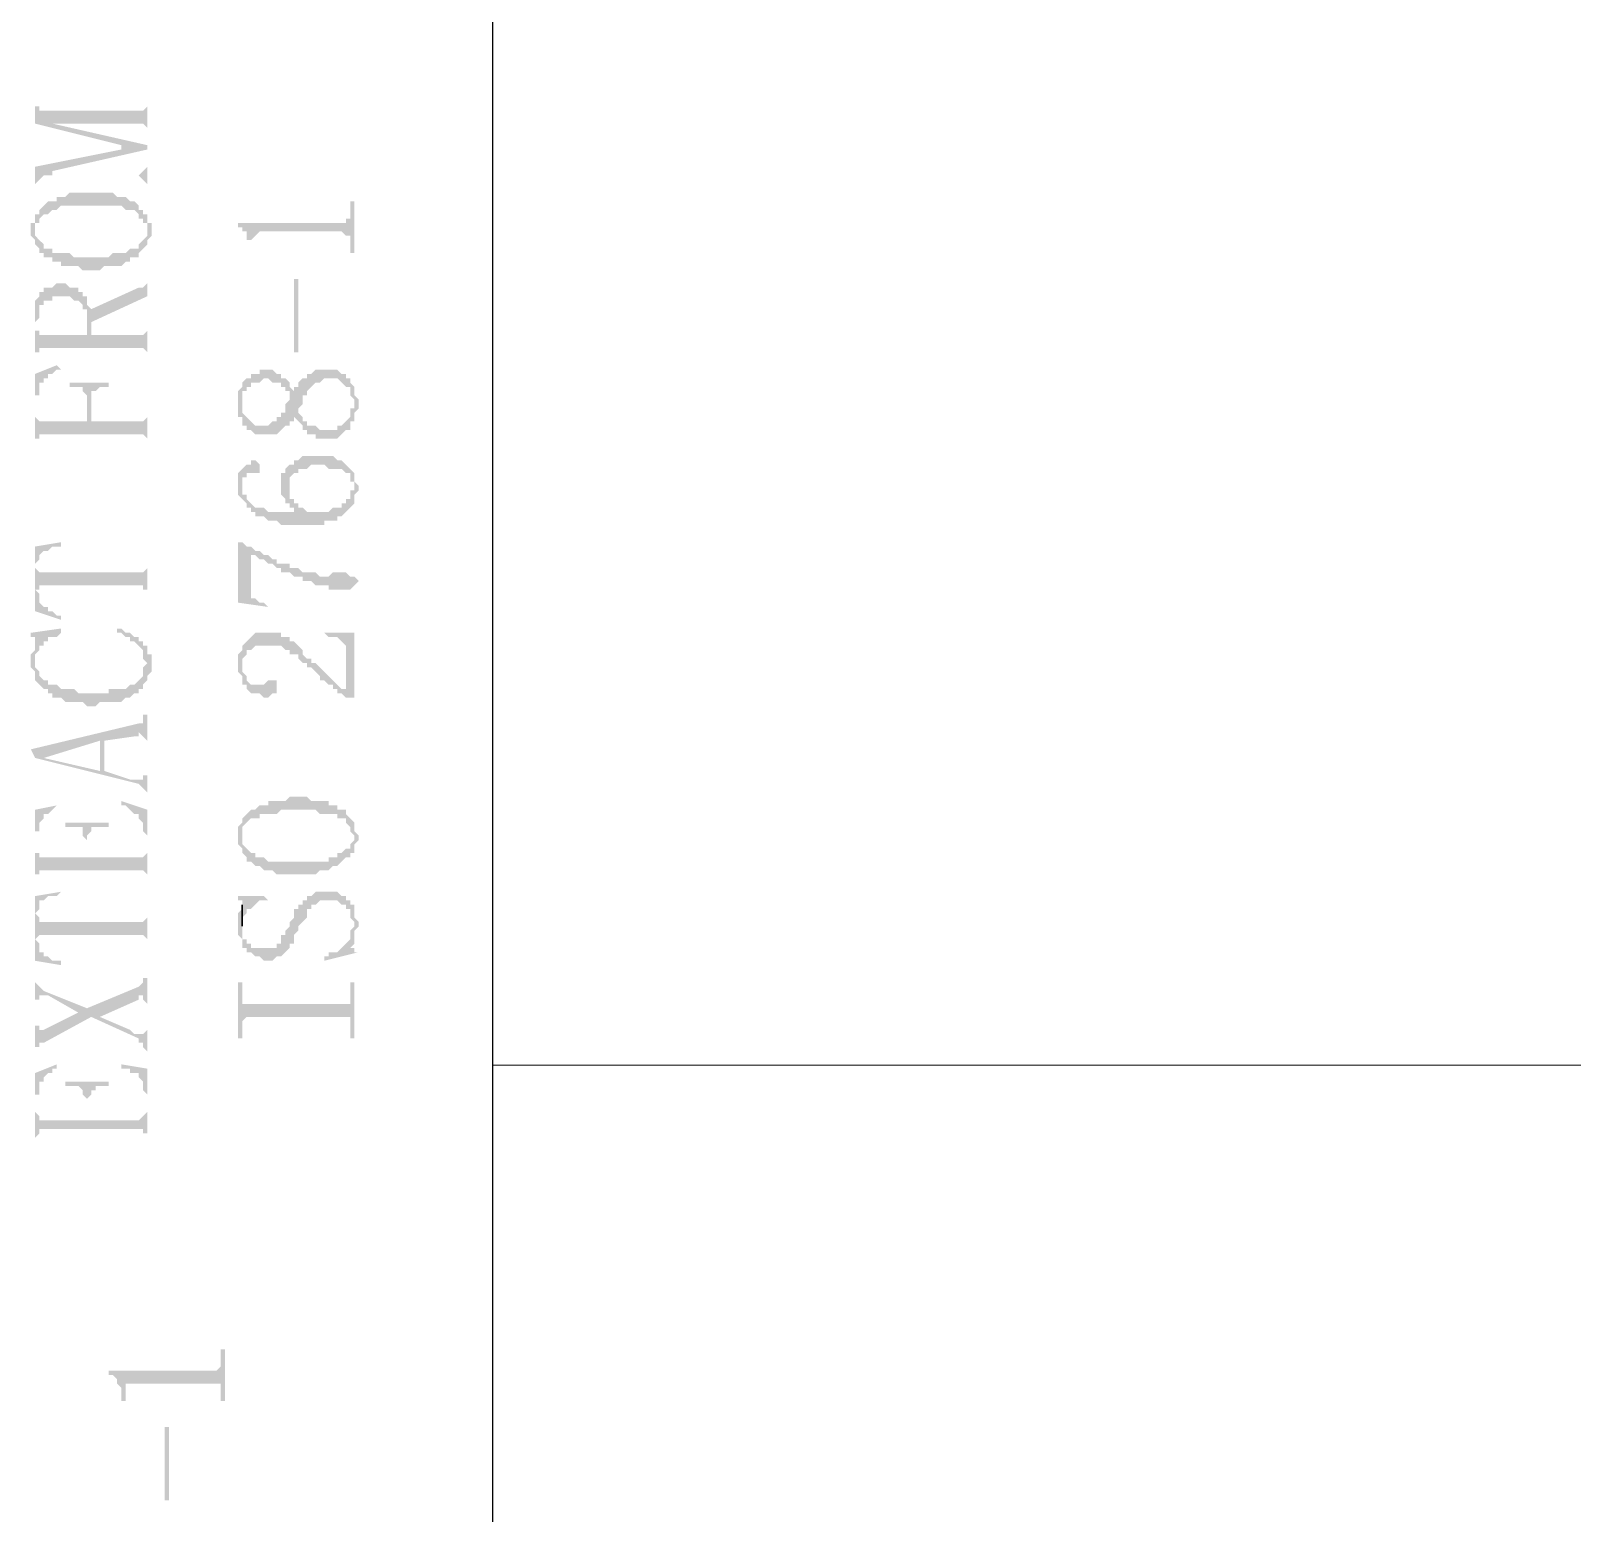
# Model space of a CAD drawing. Header units: millimetres. Extents: x 1448 to 2566, y 1057 to 1416.
# Drawn here: x 2160.82 to 2176.94, y 1319.4 to 1334.9 of the extents above; entities that cross this region are included whole.
import ezdxf

# ---------------------------------------------------------------- set-up
doc = ezdxf.new("R2010")
doc.units = ezdxf.units.MM
doc.linetypes.add('HIDDEN', pattern=[9.525, 6.35, -3.175])

msp = doc.modelspace()

# ---------------------------------------------------------------- hatches: boundary and pattern name
at = {"transparency": 33554559}
for points in [[(2160.86799, 1334.15771), (2160.86799, 1333.93205), (2161.77064, 1333.70639), (2161.77064, 1333.66126), (2162.04143, 1333.66126), (2162.04143, 1333.70639), (2161.04852, 1333.93205), (2161.04852, 1333.93205), (2160.95826, 1334.06745), (2160.91312, 1334.06745), (2160.91312, 1334.11258), (2160.86799, 1334.11258)], [(2160.95826, 1334.06745), (2161.04852, 1333.93205), (2161.9963, 1333.93205), (2162.04143, 1333.88692), (2162.04143, 1333.84179), (2162.04143, 1334.15771), (2162.04143, 1334.11258), (2162.04143, 1334.11258), (2161.9963, 1334.06745), (2161.95116, 1334.06745)], [(2160.86799, 1333.48073), (2160.86799, 1333.3002), (2160.86799, 1333.3002), (2160.91312, 1333.34533), (2160.91312, 1333.34533), (2160.95826, 1333.39047), (2161.04852, 1333.4356), (2162.04143, 1333.66126), (2161.77064, 1333.66126)], [(2160.95826, 1333.39047), (2161.95116, 1333.39047), (2161.9963, 1333.34533), (2161.9963, 1333.34533), (2162.04143, 1333.3002), (2162.04143, 1333.48073), (2162.04143, 1333.48073), (2161.9963, 1333.4356), (2161.9963, 1333.4356), (2161.95116, 1333.39047), (2161.04852, 1333.39047), (2161.04852, 1333.4356)], [(2160.86799, 1332.98428), (2160.86799, 1332.80375), (2160.86799, 1332.89401), (2160.91312, 1332.89401), (2160.91312, 1332.93914), (2160.95826, 1332.98428), (2161.00339, 1332.98428), (2161.04852, 1333.02941), (2161.09365, 1333.02941), (2161.13878, 1333.07454), (2161.77064, 1333.07454), (2161.81577, 1333.02941), (2161.90603, 1333.02941), (2161.95116, 1332.98428), (2161.95116, 1332.93914), (2161.9963, 1332.93914), (2161.9963, 1332.89401), (2162.04143, 1332.89401), (2162.04143, 1332.80375), (2162.04143, 1332.98428), (2161.9963, 1332.98428), (2161.9963, 1333.02941), (2161.95116, 1333.02941), (2161.95116, 1333.07454), (2161.90603, 1333.11967), (2161.8609, 1333.11967), (2161.81577, 1333.1648), (2161.7255, 1333.1648), (2161.68037, 1333.20994), (2161.22905, 1333.20994), (2161.18392, 1333.1648), (2161.09365, 1333.1648), (2161.09365, 1333.11967), (2161.00339, 1333.11967), (2160.95826, 1333.07454), (2160.95826, 1333.07454), (2160.91312, 1333.02941), (2160.91312, 1332.98428)], [(2162.9892, 1332.89401), (2162.9892, 1332.84888), (2163.03434, 1332.84888), (2163.03434, 1332.80375), (2163.07947, 1332.80375), (2163.07947, 1332.71348), (2163.1246, 1332.71348), (2163.1246, 1332.57809), (2163.1246, 1332.71348), (2163.16973, 1332.75862), (2163.16973, 1332.75862), (2163.21486, 1332.80375), (2164.07238, 1332.80375), (2164.11751, 1332.75862), (2164.16264, 1332.75862), (2164.16264, 1332.71348), (2164.16264, 1332.57809), (2164.20777, 1332.57809), (2164.20777, 1333.11967), (2164.16264, 1333.11967), (2164.16264, 1332.98428), (2164.16264, 1332.93914), (2164.11751, 1332.93914), (2164.11751, 1332.89401), (2164.07238, 1332.89401)], [(2160.82286, 1332.80375), (2160.82286, 1332.75862), (2160.82286, 1332.75862), (2160.86799, 1332.71348), (2160.86799, 1332.66835), (2160.86799, 1332.66835), (2160.91312, 1332.62322), (2160.91312, 1332.57809), (2160.95826, 1332.57809), (2160.95826, 1332.53295), (2161.04852, 1332.53295), (2161.04852, 1332.48782), (2161.13878, 1332.48782), (2161.13878, 1332.44269), (2161.31931, 1332.44269), (2161.36445, 1332.39756), (2161.54497, 1332.39756), (2161.59011, 1332.44269), (2161.77064, 1332.44269), (2161.81577, 1332.48782), (2161.8609, 1332.48782), (2161.8609, 1332.53295), (2161.95116, 1332.53295), (2161.95116, 1332.57809), (2161.9963, 1332.62322), (2161.9963, 1332.62322), (2162.04143, 1332.66835), (2162.04143, 1332.71348), (2162.08656, 1332.75862), (2162.08656, 1332.89401), (2162.04143, 1332.89401), (2162.04143, 1332.98428), (2162.04143, 1332.80375), (2162.04143, 1332.75862), (2162.04143, 1332.75862), (2161.9963, 1332.71348), (2161.9963, 1332.71348), (2161.95116, 1332.66835), (2161.95116, 1332.62322), (2161.8609, 1332.62322), (2161.81577, 1332.57809), (2161.68037, 1332.57809), (2161.63524, 1332.53295), (2161.27418, 1332.53295), (2161.22905, 1332.57809), (2161.04852, 1332.57809), (2161.04852, 1332.62322), (2160.95826, 1332.62322), (2160.95826, 1332.66835), (2160.91312, 1332.71348), (2160.91312, 1332.71348), (2160.86799, 1332.75862), (2160.86799, 1332.80375), (2160.86799, 1332.98428), (2160.86799, 1332.89401), (2160.82286, 1332.89401), (2160.82286, 1332.84888)], [(2161.45471, 1331.99137), (2161.45471, 1331.85597), (2162.04143, 1332.12676), (2162.04143, 1332.30729), (2162.04143, 1332.26216), (2162.04143, 1332.26216), (2161.9963, 1332.21703), (2161.95116, 1332.21703)], [(2163.62105, 1331.54005), (2163.62105, 1332.30729), (2163.57592, 1332.30729), (2163.57592, 1331.54005)], [(2160.86799, 1331.9011), (2160.86799, 1331.49491), (2160.86799, 1331.85597), (2160.91312, 1331.9011), (2160.91312, 1331.99137), (2160.91312, 1332.0365), (2160.95826, 1332.0365), (2160.95826, 1332.08163), (2161.04852, 1332.08163), (2161.04852, 1332.12676), (2161.22905, 1332.12676), (2161.27418, 1332.08163), (2161.31931, 1332.08163), (2161.36445, 1332.0365), (2161.36445, 1331.99137), (2161.40958, 1331.99137), (2161.40958, 1331.72058), (2161.40958, 1332.12676), (2161.36445, 1332.12676), (2161.36445, 1332.1719), (2161.31931, 1332.1719), (2161.31931, 1332.21703), (2161.22905, 1332.21703), (2161.18392, 1332.26216), (2161.09365, 1332.26216), (2161.04852, 1332.21703), (2160.95826, 1332.21703), (2160.95826, 1332.1719), (2160.91312, 1332.1719), (2160.91312, 1332.12676), (2160.91312, 1332.12676), (2160.86799, 1332.08163), (2160.86799, 1332.0365), (2160.86799, 1331.94624)], [(2160.86799, 1331.54005), (2160.91312, 1331.54005), (2160.91312, 1331.58518), (2161.9963, 1331.58518), (2162.04143, 1331.54005), (2162.04143, 1331.49491), (2162.04143, 1331.81084), (2162.04143, 1331.76571), (2162.04143, 1331.76571), (2161.9963, 1331.72058), (2161.45471, 1331.72058), (2161.45471, 1331.99137), (2161.45471, 1331.99137), (2161.40958, 1332.0365), (2161.40958, 1332.08163), (2161.40958, 1331.72058), (2160.91312, 1331.72058), (2160.91312, 1331.76571), (2160.86799, 1331.76571), (2160.86799, 1331.85597)], [(2160.86799, 1331.31439), (2160.86799, 1330.59227), (2160.86799, 1331.08873), (2160.91312, 1331.08873), (2160.91312, 1331.22412), (2160.95826, 1331.22412), (2160.95826, 1331.26925), (2161.00339, 1331.26925), (2161.00339, 1331.31439), (2161.04852, 1331.31439), (2161.09365, 1331.35952), (2161.13878, 1331.35952), (2161.09365, 1331.40465)], [(2162.9892, 1330.99846), (2162.9892, 1330.86306), (2163.03434, 1330.86306), (2163.03434, 1330.7728), (2163.07947, 1330.7728), (2163.07947, 1330.72767), (2163.1246, 1330.72767), (2163.16973, 1330.68254), (2163.39539, 1330.68254), (2163.44053, 1330.72767), (2163.44053, 1330.72767), (2163.48566, 1330.7728), (2163.53079, 1330.7728), (2163.53079, 1330.81793), (2163.57592, 1330.81793), (2163.57592, 1330.86306), (2163.57592, 1330.86306), (2163.62105, 1330.81793), (2163.62105, 1330.95333), (2163.62105, 1330.95333), (2163.66619, 1330.99846), (2163.66619, 1331.08873), (2163.71132, 1331.08873), (2163.71132, 1331.13386), (2163.75645, 1331.17899), (2163.75645, 1331.17899), (2163.80158, 1331.22412), (2163.84672, 1331.22412), (2163.89185, 1331.26925), (2164.02724, 1331.26925), (2164.07238, 1331.22412), (2164.07238, 1331.22412), (2164.11751, 1331.17899), (2164.16264, 1331.17899), (2164.16264, 1331.13386), (2164.16264, 1331.08873), (2164.20777, 1331.04359), (2164.20777, 1330.81793), (2164.20777, 1330.9082), (2164.20777, 1330.9082), (2164.2529, 1330.95333), (2164.2529, 1331.04359), (2164.20777, 1331.08873), (2164.20777, 1331.13386), (2164.20777, 1331.17899), (2164.16264, 1331.22412), (2164.16264, 1331.26925), (2164.11751, 1331.26925), (2164.11751, 1331.31439), (2164.07238, 1331.31439), (2164.02724, 1331.35952), (2163.80158, 1331.35952), (2163.75645, 1331.31439), (2163.71132, 1331.31439), (2163.71132, 1331.26925), (2163.66619, 1331.26925), (2163.62105, 1331.22412), (2163.62105, 1331.17899), (2163.57592, 1331.17899), (2163.57592, 1331.13386), (2163.57592, 1331.13386), (2163.53079, 1331.17899), (2163.53079, 1331.08873), (2163.53079, 1331.04359), (2163.48566, 1330.99846), (2163.48566, 1330.9082), (2163.44053, 1330.9082), (2163.44053, 1330.86306), (2163.39539, 1330.86306), (2163.39539, 1330.81793), (2163.35026, 1330.81793), (2163.30513, 1330.7728), (2163.16973, 1330.7728), (2163.1246, 1330.81793), (2163.1246, 1330.81793), (2163.07947, 1330.86306), (2163.07947, 1330.86306), (2163.03434, 1330.9082), (2163.03434, 1330.95333), (2163.03434, 1331.17899), (2163.03434, 1331.17899), (2162.9892, 1331.13386), (2162.9892, 1331.04359)], [(2163.03434, 1331.17899), (2163.03434, 1330.99846), (2163.03434, 1331.13386), (2163.07947, 1331.13386), (2163.07947, 1331.17899), (2163.1246, 1331.17899), (2163.1246, 1331.22412), (2163.21486, 1331.22412), (2163.26, 1331.26925), (2163.30513, 1331.26925), (2163.35026, 1331.22412), (2163.44053, 1331.22412), (2163.44053, 1331.17899), (2163.48566, 1331.17899), (2163.48566, 1331.13386), (2163.53079, 1331.13386), (2163.53079, 1331.08873), (2163.53079, 1331.17899), (2163.53079, 1331.22412), (2163.48566, 1331.26925), (2163.44053, 1331.26925), (2163.44053, 1331.31439), (2163.39539, 1331.31439), (2163.35026, 1331.35952), (2163.21486, 1331.35952), (2163.21486, 1331.31439), (2163.1246, 1331.31439), (2163.1246, 1331.26925), (2163.07947, 1331.26925), (2163.03434, 1331.22412)], [(2161.22905, 1331.22412), (2161.22905, 1331.17899), (2161.36445, 1331.17899), (2161.36445, 1331.13386), (2161.36445, 1331.13386), (2161.40958, 1331.08873), (2161.40958, 1330.81793), (2161.45471, 1331.04359), (2161.45471, 1331.13386), (2161.49984, 1331.13386), (2161.54497, 1331.17899), (2161.63524, 1331.17899), (2161.63524, 1331.22412)], [(2160.86799, 1330.6374), (2160.91312, 1330.6374), (2160.91312, 1330.68254), (2161.9963, 1330.68254), (2162.04143, 1330.6374), (2162.04143, 1330.59227), (2162.04143, 1330.9082), (2162.04143, 1330.86306), (2162.04143, 1330.86306), (2161.9963, 1330.81793), (2161.45471, 1330.81793), (2161.45471, 1331.04359), (2161.40958, 1330.81793), (2160.91312, 1330.81793), (2160.86799, 1330.86306), (2160.86799, 1331.04359)], [(2163.62105, 1330.81793), (2163.62105, 1330.81793), (2163.66619, 1330.7728), (2163.66619, 1330.72767), (2163.71132, 1330.72767), (2163.71132, 1330.68254), (2163.80158, 1330.68254), (2163.80158, 1330.6374), (2164.02724, 1330.6374), (2164.07238, 1330.68254), (2164.07238, 1330.68254), (2164.11751, 1330.72767), (2164.16264, 1330.72767), (2164.16264, 1330.81793), (2164.20777, 1330.81793), (2164.20777, 1330.99846), (2164.20777, 1330.95333), (2164.16264, 1330.95333), (2164.16264, 1330.86306), (2164.16264, 1330.86306), (2164.11751, 1330.81793), (2164.11751, 1330.81793), (2164.07238, 1330.7728), (2164.02724, 1330.7728), (2164.02724, 1330.72767), (2163.84672, 1330.72767), (2163.80158, 1330.7728), (2163.71132, 1330.7728), (2163.71132, 1330.81793), (2163.66619, 1330.81793), (2163.66619, 1330.86306), (2163.62105, 1330.9082), (2163.62105, 1330.9082)], [(2163.03434, 1330.32148), (2163.03434, 1330.14095), (2163.03434, 1330.23121), (2163.07947, 1330.23121), (2163.07947, 1330.27635), (2163.21486, 1330.27635), (2163.21486, 1330.36661), (2163.21486, 1330.36661), (2163.16973, 1330.41174), (2163.1246, 1330.41174), (2163.1246, 1330.36661), (2163.07947, 1330.36661)], [(2163.44053, 1330.14095), (2163.44053, 1330.05069), (2163.48566, 1330.00555), (2163.48566, 1329.96042), (2163.53079, 1329.96042), (2163.53079, 1330.18608), (2163.53079, 1330.23121), (2163.57592, 1330.27635), (2163.62105, 1330.27635), (2163.62105, 1330.32148), (2163.71132, 1330.32148), (2163.75645, 1330.36661), (2163.89185, 1330.36661), (2163.93698, 1330.32148), (2164.07238, 1330.32148), (2164.11751, 1330.27635), (2164.16264, 1330.27635), (2164.16264, 1330.18608), (2164.20777, 1330.18608), (2164.20777, 1329.96042), (2164.20777, 1330.05069), (2164.2529, 1330.09582), (2164.2529, 1330.14095), (2164.2529, 1330.14095), (2164.20777, 1330.18608), (2164.20777, 1330.23121), (2164.20777, 1330.27635), (2164.16264, 1330.32148), (2164.16264, 1330.32148), (2164.11751, 1330.36661), (2164.11751, 1330.36661), (2164.07238, 1330.41174), (2164.02724, 1330.41174), (2163.98211, 1330.45687), (2163.66619, 1330.45687), (2163.62105, 1330.41174), (2163.57592, 1330.41174), (2163.57592, 1330.36661), (2163.53079, 1330.36661), (2163.48566, 1330.32148), (2163.48566, 1330.27635), (2163.44053, 1330.27635), (2163.44053, 1330.18608)], [(2162.9892, 1330.18608), (2162.9892, 1330.09582), (2162.9892, 1330.05069), (2163.03434, 1330.00555), (2163.03434, 1330.00555), (2163.07947, 1329.96042), (2163.07947, 1329.91529), (2163.1246, 1329.91529), (2163.1246, 1329.87016), (2163.16973, 1329.87016), (2163.16973, 1329.82502), (2163.26, 1329.82502), (2163.30513, 1329.77989), (2163.39539, 1329.77989), (2163.44053, 1329.73476), (2163.89185, 1329.73476), (2163.89185, 1329.77989), (2164.02724, 1329.77989), (2164.02724, 1329.82502), (2164.07238, 1329.82502), (2164.11751, 1329.87016), (2164.11751, 1329.87016), (2164.16264, 1329.91529), (2164.16264, 1329.91529), (2164.20777, 1329.96042), (2164.20777, 1330.14095), (2164.20777, 1330.09582), (2164.16264, 1330.09582), (2164.16264, 1330.00555), (2164.11751, 1330.00555), (2164.11751, 1329.96042), (2164.07238, 1329.96042), (2164.07238, 1329.91529), (2163.98211, 1329.91529), (2163.93698, 1329.87016), (2163.71132, 1329.87016), (2163.66619, 1329.91529), (2163.62105, 1329.87016), (2163.30513, 1329.87016), (2163.26, 1329.91529), (2163.16973, 1329.91529), (2163.1246, 1329.96042), (2163.1246, 1329.96042), (2163.07947, 1330.00555), (2163.07947, 1330.05069), (2163.03434, 1330.05069), (2163.03434, 1330.14095), (2163.03434, 1330.32148), (2162.9892, 1330.27635), (2162.9892, 1330.23121), (2162.9892, 1330.23121)], [(2163.53079, 1329.96042), (2163.53079, 1329.91529), (2163.57592, 1329.91529), (2163.57592, 1329.87016), (2163.62105, 1329.87016), (2163.66619, 1329.91529), (2163.62105, 1329.91529), (2163.62105, 1329.96042), (2163.57592, 1329.96042), (2163.57592, 1330.00555), (2163.53079, 1330.00555), (2163.53079, 1330.05069), (2163.53079, 1330.14095)], [(2160.86799, 1329.5091), (2160.86799, 1329.28344), (2160.86799, 1329.32857), (2160.91312, 1329.3737), (2160.91312, 1329.41883), (2160.91312, 1329.41883), (2160.95826, 1329.46397), (2161.00339, 1329.46397), (2161.04852, 1329.5091), (2161.13878, 1329.5091), (2161.13878, 1329.55423)], [(2162.9892, 1329.55423), (2162.9892, 1328.92238), (2163.30513, 1328.87725), (2163.30513, 1328.87725), (2163.26, 1328.92238), (2163.21486, 1328.92238), (2163.16973, 1328.96751), (2163.1246, 1328.96751), (2163.1246, 1329.46397), (2163.07947, 1329.5091), (2163.03434, 1329.55423)], [(2160.86799, 1329.5091), (2160.86799, 1328.83212), (2161.13878, 1328.74185), (2161.13878, 1328.78698), (2161.09365, 1328.78698), (2161.04852, 1328.83212), (2161.00339, 1328.83212), (2161.00339, 1328.87725), (2160.95826, 1328.87725), (2160.91312, 1328.92238), (2160.91312, 1329.01265), (2160.86799, 1329.05778), (2160.86799, 1329.28344)], [(2163.07947, 1329.5091), (2163.1246, 1329.46397), (2163.1246, 1329.41883), (2163.16973, 1329.41883), (2163.21486, 1329.3737), (2163.26, 1329.3737), (2163.30513, 1329.32857), (2163.35026, 1329.32857), (2163.39539, 1329.28344), (2163.44053, 1329.28344), (2163.44053, 1329.23831), (2163.53079, 1329.23831), (2163.57592, 1329.19317), (2163.66619, 1329.19317), (2163.66619, 1329.14804), (2163.75645, 1329.14804), (2163.80158, 1329.10291), (2163.93698, 1329.10291), (2163.93698, 1329.05778), (2164.16264, 1329.05778), (2164.20777, 1329.10291), (2164.20777, 1329.10291), (2164.2529, 1329.14804), (2164.20777, 1329.19317), (2164.16264, 1329.19317), (2164.11751, 1329.23831), (2163.98211, 1329.23831), (2163.93698, 1329.19317), (2163.84672, 1329.19317), (2163.80158, 1329.23831), (2163.66619, 1329.23831), (2163.62105, 1329.28344), (2163.53079, 1329.28344), (2163.53079, 1329.32857), (2163.39539, 1329.32857), (2163.39539, 1329.3737), (2163.35026, 1329.3737), (2163.30513, 1329.41883), (2163.26, 1329.41883), (2163.21486, 1329.46397), (2163.16973, 1329.46397), (2163.1246, 1329.5091)], [(2160.86799, 1329.28344), (2160.86799, 1329.05778), (2160.91312, 1329.05778), (2160.91312, 1329.10291), (2161.9963, 1329.10291), (2161.9963, 1329.05778), (2162.04143, 1329.05778), (2162.04143, 1328.96751), (2162.04143, 1329.32857), (2162.04143, 1329.28344), (2162.04143, 1329.28344), (2161.9963, 1329.23831), (2160.91312, 1329.23831)], [(2160.82286, 1328.60646), (2160.82286, 1328.56132), (2160.86799, 1328.56132), (2160.86799, 1328.15513), (2160.86799, 1328.38079), (2160.91312, 1328.42593), (2160.91312, 1328.47106), (2160.95826, 1328.47106), (2160.95826, 1328.51619), (2161.00339, 1328.51619), (2161.00339, 1328.56132), (2161.09365, 1328.56132), (2161.13878, 1328.60646), (2161.13878, 1328.65159)], [(2161.7255, 1328.60646), (2161.77064, 1328.60646), (2161.81577, 1328.56132), (2161.8609, 1328.56132), (2161.8609, 1328.51619), (2161.90603, 1328.51619), (2161.95116, 1328.47106), (2161.95116, 1328.47106), (2161.9963, 1328.42593), (2161.9963, 1328.38079), (2161.9963, 1328.33566), (2162.04143, 1328.29053), (2162.04143, 1328.47106), (2161.9963, 1328.47106), (2161.9963, 1328.51619), (2161.95116, 1328.51619), (2161.95116, 1328.56132), (2161.90603, 1328.56132), (2161.8609, 1328.60646), (2161.81577, 1328.60646), (2161.77064, 1328.65159), (2161.7255, 1328.65159)], [(2162.9892, 1328.29053), (2162.9892, 1328.20027), (2162.9892, 1328.20027), (2163.03434, 1328.15513), (2163.03434, 1328.11), (2163.03434, 1328.33566), (2163.03434, 1328.33566), (2163.07947, 1328.38079), (2163.07947, 1328.42593), (2163.1246, 1328.42593), (2163.16973, 1328.47106), (2163.44053, 1328.47106), (2163.48566, 1328.42593), (2163.53079, 1328.42593), (2163.53079, 1328.38079), (2163.62105, 1328.38079), (2163.62105, 1328.33566), (2163.66619, 1328.29053), (2163.71132, 1328.29053), (2163.71132, 1328.2454), (2163.75645, 1328.2454), (2163.80158, 1328.20027), (2163.80158, 1328.20027), (2163.84672, 1328.15513), (2163.84672, 1328.11), (2163.89185, 1328.11), (2163.93698, 1328.06487), (2163.98211, 1328.06487), (2163.98211, 1328.01974), (2164.02724, 1328.01974), (2164.02724, 1327.97461), (2164.07238, 1327.97461), (2164.11751, 1327.92947), (2164.11751, 1328.01974), (2164.07238, 1328.01974), (2164.02724, 1328.06487), (2164.02724, 1328.06487), (2163.98211, 1328.11), (2163.93698, 1328.15513), (2163.93698, 1328.15513), (2163.89185, 1328.20027), (2163.89185, 1328.20027), (2163.84672, 1328.2454), (2163.84672, 1328.2454), (2163.80158, 1328.29053), (2163.75645, 1328.29053), (2163.75645, 1328.33566), (2163.71132, 1328.33566), (2163.66619, 1328.38079), (2163.66619, 1328.42593), (2163.62105, 1328.47106), (2163.62105, 1328.47106), (2163.57592, 1328.51619), (2163.53079, 1328.51619), (2163.53079, 1328.56132), (2163.44053, 1328.56132), (2163.44053, 1328.60646), (2163.16973, 1328.60646), (2163.1246, 1328.56132), (2163.1246, 1328.56132), (2163.07947, 1328.51619), (2163.07947, 1328.51619), (2163.03434, 1328.47106), (2163.03434, 1328.42593), (2162.9892, 1328.38079), (2162.9892, 1328.33566)], [(2163.89185, 1328.60646), (2163.89185, 1328.60646), (2163.93698, 1328.56132), (2164.02724, 1328.56132), (2164.07238, 1328.51619), (2164.07238, 1328.51619), (2164.11751, 1328.47106), (2164.11751, 1327.92947), (2164.20777, 1327.92947), (2164.20777, 1328.60646)], [(2160.82286, 1328.33566), (2160.82286, 1328.29053), (2160.82286, 1328.2454), (2160.86799, 1328.20027), (2160.86799, 1328.15513), (2160.86799, 1328.51619), (2160.86799, 1328.47106), (2160.86799, 1328.42593), (2160.82286, 1328.38079)], [(2160.86799, 1328.15513), (2160.86799, 1328.11), (2160.91312, 1328.06487), (2160.91312, 1328.06487), (2160.95826, 1328.01974), (2161.00339, 1328.01974), (2161.00339, 1327.97461), (2161.04852, 1327.97461), (2161.04852, 1327.92947), (2161.13878, 1327.92947), (2161.18392, 1327.88434), (2161.36445, 1327.88434), (2161.40958, 1327.83921), (2161.49984, 1327.83921), (2161.54497, 1327.88434), (2161.77064, 1327.88434), (2161.81577, 1327.92947), (2161.8609, 1327.92947), (2161.90603, 1327.97461), (2161.95116, 1327.97461), (2161.95116, 1328.01974), (2161.9963, 1328.01974), (2161.9963, 1328.06487), (2162.04143, 1328.11), (2162.04143, 1328.15513), (2162.08656, 1328.20027), (2162.08656, 1328.29053), (2162.08656, 1328.38079), (2162.04143, 1328.38079), (2162.04143, 1328.47106), (2162.04143, 1328.29053), (2162.04143, 1328.29053), (2161.9963, 1328.2454), (2161.9963, 1328.15513), (2161.9963, 1328.15513), (2161.95116, 1328.11), (2161.95116, 1328.11), (2161.90603, 1328.06487), (2161.8609, 1328.06487), (2161.81577, 1328.01974), (2161.63524, 1328.01974), (2161.63524, 1327.97461), (2161.31931, 1327.97461), (2161.27418, 1328.01974), (2161.13878, 1328.01974), (2161.09365, 1328.06487), (2161.00339, 1328.06487), (2161.00339, 1328.11), (2160.95826, 1328.11), (2160.91312, 1328.15513), (2160.91312, 1328.20027), (2160.86799, 1328.2454), (2160.86799, 1328.29053)], [(2163.03434, 1328.11), (2163.03434, 1328.06487), (2163.07947, 1328.06487), (2163.07947, 1328.01974), (2163.07947, 1328.01974), (2163.1246, 1327.97461), (2163.21486, 1327.97461), (2163.26, 1327.92947), (2163.30513, 1327.92947), (2163.35026, 1327.97461), (2163.39539, 1327.97461), (2163.39539, 1328.01974), (2163.39539, 1328.11), (2163.30513, 1328.11), (2163.26, 1328.06487), (2163.1246, 1328.06487), (2163.07947, 1328.11), (2163.07947, 1328.15513), (2163.03434, 1328.20027), (2163.03434, 1328.2454)], [(2160.82286, 1327.38789), (2160.86799, 1327.29762), (2160.95826, 1327.29762), (2161.54497, 1327.47815), (2161.54497, 1327.16223), (2161.59011, 1327.47815), (2161.90603, 1327.52328), (2161.95116, 1327.52328), (2161.95116, 1327.56842), (2161.9963, 1327.52328), (2161.9963, 1327.52328), (2162.04143, 1327.47815), (2162.04143, 1327.74894), (2161.9963, 1327.74894), (2161.9963, 1327.65868), (2161.95116, 1327.65868)], [(2160.86799, 1327.29762), (2161.95116, 1327.02683), (2161.9963, 1326.9817), (2161.9963, 1326.9817), (2162.04143, 1326.93657), (2162.04143, 1326.89143), (2162.04143, 1327.16223), (2162.04143, 1327.11709), (2161.9963, 1327.11709), (2161.9963, 1327.07196), (2161.8609, 1327.07196), (2161.59011, 1327.16223), (2161.59011, 1327.47815), (2161.54497, 1327.16223), (2160.95826, 1327.29762), (2160.95826, 1327.29762)], [(2161.77064, 1326.80117), (2161.81577, 1326.80117), (2161.8609, 1326.75604), (2161.8609, 1326.75604), (2161.90603, 1326.7109), (2161.95116, 1326.7109), (2161.95116, 1326.66577), (2161.95116, 1326.66577), (2161.9963, 1326.62064), (2161.9963, 1326.53038), (2162.04143, 1326.48524), (2162.04143, 1326.03392), (2162.04143, 1326.75604), (2161.77064, 1326.8463)], [(2163.03434, 1326.62064), (2163.03434, 1326.48524), (2163.03434, 1326.53038), (2163.03434, 1326.57551), (2163.07947, 1326.62064), (2163.07947, 1326.62064), (2163.1246, 1326.66577), (2163.21486, 1326.66577), (2163.21486, 1326.7109), (2163.39539, 1326.7109), (2163.44053, 1326.75604), (2163.80158, 1326.75604), (2163.84672, 1326.7109), (2164.02724, 1326.7109), (2164.02724, 1326.66577), (2164.11751, 1326.66577), (2164.11751, 1326.62064), (2164.16264, 1326.57551), (2164.16264, 1326.53038), (2164.20777, 1326.48524), (2164.20777, 1326.62064), (2164.16264, 1326.66577), (2164.16264, 1326.66577), (2164.11751, 1326.7109), (2164.11751, 1326.75604), (2164.02724, 1326.75604), (2164.02724, 1326.80117), (2163.93698, 1326.80117), (2163.93698, 1326.8463), (2163.75645, 1326.8463), (2163.71132, 1326.89143), (2163.53079, 1326.89143), (2163.48566, 1326.8463), (2163.30513, 1326.8463), (2163.30513, 1326.80117), (2163.21486, 1326.80117), (2163.16973, 1326.75604), (2163.1246, 1326.75604), (2163.07947, 1326.7109), (2163.07947, 1326.7109), (2163.03434, 1326.66577)], [(2160.86799, 1326.75604), (2160.86799, 1326.03392), (2160.86799, 1326.53038), (2160.91312, 1326.53038), (2160.91312, 1326.57551), (2160.91312, 1326.62064), (2160.95826, 1326.66577), (2160.95826, 1326.7109), (2161.00339, 1326.7109), (2161.04852, 1326.75604), (2161.04852, 1326.75604), (2161.09365, 1326.80117), (2161.09365, 1326.80117)], [(2160.86799, 1326.07905), (2160.91312, 1326.07905), (2160.91312, 1326.12419), (2161.9963, 1326.12419), (2162.04143, 1326.07905), (2162.04143, 1326.30471), (2162.04143, 1326.30471), (2161.9963, 1326.25958), (2161.40958, 1326.25958), (2161.40958, 1326.44011), (2161.40958, 1326.25958), (2160.91312, 1326.25958), (2160.91312, 1326.30471), (2160.86799, 1326.30471), (2160.86799, 1326.53038)], [(2161.18392, 1326.62064), (2161.18392, 1326.57551), (2161.36445, 1326.57551), (2161.36445, 1326.48524), (2161.40958, 1326.44011), (2161.40958, 1326.25958), (2161.40958, 1326.48524), (2161.45471, 1326.53038), (2161.45471, 1326.57551), (2161.63524, 1326.57551), (2161.63524, 1326.62064)], [(2162.9892, 1326.48524), (2162.9892, 1326.39498), (2162.9892, 1326.39498), (2163.03434, 1326.34985), (2163.03434, 1326.30471), (2163.03434, 1326.30471), (2163.07947, 1326.25958), (2163.07947, 1326.21445), (2163.1246, 1326.21445), (2163.16973, 1326.16932), (2163.21486, 1326.16932), (2163.26, 1326.12419), (2163.35026, 1326.12419), (2163.39539, 1326.07905), (2163.80158, 1326.07905), (2163.84672, 1326.12419), (2163.93698, 1326.12419), (2163.98211, 1326.16932), (2164.02724, 1326.16932), (2164.07238, 1326.21445), (2164.07238, 1326.21445), (2164.11751, 1326.25958), (2164.16264, 1326.25958), (2164.16264, 1326.30471), (2164.20777, 1326.30471), (2164.20777, 1326.39498), (2164.20777, 1326.39498), (2164.2529, 1326.44011), (2164.2529, 1326.48524), (2164.2529, 1326.48524), (2164.20777, 1326.53038), (2164.20777, 1326.62064), (2164.20777, 1326.48524), (2164.20777, 1326.44011), (2164.16264, 1326.39498), (2164.16264, 1326.34985), (2164.11751, 1326.34985), (2164.07238, 1326.30471), (2164.02724, 1326.30471), (2164.02724, 1326.25958), (2163.93698, 1326.25958), (2163.93698, 1326.21445), (2163.30513, 1326.21445), (2163.26, 1326.25958), (2163.16973, 1326.25958), (2163.16973, 1326.30471), (2163.1246, 1326.30471), (2163.07947, 1326.34985), (2163.07947, 1326.34985), (2163.03434, 1326.39498), (2163.03434, 1326.62064), (2163.03434, 1326.62064), (2162.9892, 1326.57551), (2162.9892, 1326.53038), (2162.9892, 1326.53038)], [(2160.86799, 1325.85339), (2160.86799, 1325.67286), (2160.86799, 1325.67286), (2160.91312, 1325.718), (2160.91312, 1325.76313), (2160.91312, 1325.80826), (2160.95826, 1325.80826), (2161.00339, 1325.85339), (2161.09365, 1325.85339), (2161.13878, 1325.89853), (2161.13878, 1325.89853)], [(2160.86799, 1325.85339), (2160.86799, 1325.17641), (2161.13878, 1325.13128), (2161.13878, 1325.17641), (2161.04852, 1325.17641), (2161.00339, 1325.22154), (2160.95826, 1325.22154), (2160.95826, 1325.26667), (2160.91312, 1325.26667), (2160.91312, 1325.35694), (2160.86799, 1325.40207), (2160.86799, 1325.67286)], [(2162.9892, 1325.53747), (2162.9892, 1325.4472), (2162.9892, 1325.4472), (2163.03434, 1325.40207), (2163.03434, 1325.31181), (2163.07947, 1325.31181), (2163.07947, 1325.26667), (2163.1246, 1325.26667), (2163.16973, 1325.22154), (2163.21486, 1325.22154), (2163.26, 1325.17641), (2163.35026, 1325.17641), (2163.39539, 1325.22154), (2163.44053, 1325.22154), (2163.48566, 1325.26667), (2163.48566, 1325.26667), (2163.53079, 1325.31181), (2163.53079, 1325.35694), (2163.57592, 1325.35694), (2163.57592, 1325.4472), (2163.62105, 1325.49234), (2163.62105, 1325.53747), (2163.66619, 1325.5826), (2163.66619, 1325.5826), (2163.71132, 1325.62773), (2163.71132, 1325.718), (2163.75645, 1325.718), (2163.75645, 1325.76313), (2163.80158, 1325.76313), (2163.84672, 1325.80826), (2164.02724, 1325.80826), (2164.07238, 1325.76313), (2164.11751, 1325.76313), (2164.11751, 1325.718), (2164.16264, 1325.718), (2164.16264, 1325.62773), (2164.20777, 1325.5826), (2164.20777, 1325.40207), (2164.20777, 1325.4472), (2164.20777, 1325.49234), (2164.2529, 1325.53747), (2164.2529, 1325.5826), (2164.2529, 1325.5826), (2164.20777, 1325.62773), (2164.20777, 1325.76313), (2164.16264, 1325.76313), (2164.16264, 1325.80826), (2164.11751, 1325.80826), (2164.11751, 1325.85339), (2164.07238, 1325.85339), (2164.02724, 1325.89853), (2163.80158, 1325.89853), (2163.75645, 1325.85339), (2163.71132, 1325.85339), (2163.71132, 1325.80826), (2163.66619, 1325.80826), (2163.66619, 1325.76313), (2163.62105, 1325.76313), (2163.62105, 1325.718), (2163.57592, 1325.718), (2163.57592, 1325.62773), (2163.53079, 1325.5826), (2163.53079, 1325.53747), (2163.48566, 1325.49234), (2163.48566, 1325.4472), (2163.44053, 1325.4472), (2163.44053, 1325.35694), (2163.39539, 1325.35694), (2163.39539, 1325.31181), (2163.1246, 1325.31181), (2163.1246, 1325.35694), (2163.07947, 1325.35694), (2163.07947, 1325.40207), (2163.03434, 1325.40207), (2163.03434, 1325.718), (2162.9892, 1325.67286), (2162.9892, 1325.62773), (2162.9892, 1325.5826)], [(2162.9892, 1325.85339), (2162.9892, 1325.80826), (2163.03434, 1325.80826), (2163.03434, 1325.62773), (2163.03434, 1325.62773), (2163.07947, 1325.67286), (2163.07947, 1325.718), (2163.1246, 1325.718), (2163.16973, 1325.76313), (2163.16973, 1325.76313), (2163.21486, 1325.80826), (2163.30513, 1325.80826), (2163.26, 1325.85339)], [(2160.86799, 1325.67286), (2160.86799, 1325.40207), (2160.91312, 1325.4472), (2161.9963, 1325.4472), (2162.04143, 1325.40207), (2162.04143, 1325.35694), (2162.04143, 1325.718), (2162.04143, 1325.62773), (2162.04143, 1325.62773), (2161.9963, 1325.5826), (2160.91312, 1325.5826), (2160.91312, 1325.62773)], [(2164.16264, 1325.49234), (2164.16264, 1325.31181), (2164.20777, 1325.35694), (2164.20777, 1325.5826), (2164.20777, 1325.53747)], [(2163.89185, 1325.22154), (2163.89185, 1325.17641), (2164.2529, 1325.26667), (2164.20777, 1325.26667), (2164.20777, 1325.31181), (2164.16264, 1325.31181), (2164.16264, 1325.49234), (2164.16264, 1325.4472), (2164.16264, 1325.40207), (2164.11751, 1325.35694), (2164.11751, 1325.35694), (2164.07238, 1325.31181), (2164.07238, 1325.31181), (2164.02724, 1325.26667), (2163.93698, 1325.26667), (2163.93698, 1325.22154)], [(2160.86799, 1324.54456), (2160.86799, 1324.22863), (2160.86799, 1324.27377), (2160.91312, 1324.27377), (2160.91312, 1324.3189), (2160.95826, 1324.3189), (2161.45471, 1324.58969), (2161.54497, 1324.58969), (2161.95116, 1324.77022), (2161.95116, 1324.81535), (2161.9963, 1324.81535), (2161.9963, 1324.77022), (2162.04143, 1324.72509), (2162.04143, 1325.04101), (2162.04143, 1324.99588), (2161.9963, 1324.99588), (2161.9963, 1324.95075), (2161.9963, 1324.95075), (2161.95116, 1324.90562), (2161.40958, 1324.67996), (2161.31931, 1324.63482), (2160.95826, 1324.4543), (2160.91312, 1324.4543), (2160.91312, 1324.49943), (2160.86799, 1324.49943)], [(2160.86799, 1324.99588), (2160.86799, 1324.72509), (2160.86799, 1324.77022), (2160.91312, 1324.77022), (2160.91312, 1324.81535), (2161.00339, 1324.81535), (2161.31931, 1324.63482), (2161.40958, 1324.67996), (2160.95826, 1324.86049), (2160.91312, 1324.90562), (2160.91312, 1324.90562), (2160.86799, 1324.95075)], [(2162.9892, 1324.95075), (2162.9892, 1324.36403), (2163.03434, 1324.36403), (2163.03434, 1324.54456), (2163.03434, 1324.54456), (2163.07947, 1324.58969), (2164.16264, 1324.58969), (2164.16264, 1324.54456), (2164.16264, 1324.36403), (2164.20777, 1324.36403), (2164.20777, 1324.95075), (2164.16264, 1324.95075), (2164.16264, 1324.77022), (2164.16264, 1324.72509), (2163.03434, 1324.72509), (2163.03434, 1324.95075)], [(2161.45471, 1324.58969), (2161.95116, 1324.36403), (2161.95116, 1324.3189), (2161.9963, 1324.3189), (2161.9963, 1324.27377), (2162.04143, 1324.22863), (2162.04143, 1324.4543), (2162.04143, 1324.4543), (2161.9963, 1324.40916), (2161.90603, 1324.40916), (2161.8609, 1324.4543), (2161.54497, 1324.58969)], [(2160.86799, 1324.00297), (2160.86799, 1323.32599), (2160.86799, 1323.77731), (2160.91312, 1323.77731), (2160.91312, 1323.91271), (2160.95826, 1323.91271), (2160.95826, 1323.95784), (2160.95826, 1323.95784), (2161.00339, 1324.00297), (2161.04852, 1324.00297), (2161.04852, 1324.04811), (2161.09365, 1324.04811), (2161.09365, 1324.09324)], [(2161.77064, 1324.09324), (2161.77064, 1324.04811), (2161.8609, 1324.04811), (2161.8609, 1324.00297), (2161.95116, 1324.00297), (2161.95116, 1323.95784), (2161.95116, 1323.95784), (2161.9963, 1323.91271), (2161.9963, 1323.86758), (2161.9963, 1323.82245), (2162.04143, 1323.77731), (2162.04143, 1323.32599), (2162.04143, 1324.04811)], [(2161.18392, 1323.91271), (2161.18392, 1323.86758), (2161.31931, 1323.86758), (2161.36445, 1323.82245), (2161.36445, 1323.77731), (2161.40958, 1323.73218), (2161.40958, 1323.50652), (2161.40958, 1323.73218), (2161.40958, 1323.73218), (2161.45471, 1323.77731), (2161.45471, 1323.82245), (2161.49984, 1323.82245), (2161.49984, 1323.86758), (2161.63524, 1323.86758), (2161.63524, 1323.91271)], [(2160.86799, 1323.32599), (2160.91312, 1323.37112), (2160.91312, 1323.41626), (2161.9963, 1323.41626), (2161.9963, 1323.37112), (2162.04143, 1323.37112), (2162.04143, 1323.59678), (2162.04143, 1323.59678), (2161.9963, 1323.55165), (2161.9963, 1323.55165), (2161.95116, 1323.50652), (2161.40958, 1323.50652), (2161.40958, 1323.73218), (2161.40958, 1323.50652), (2160.91312, 1323.50652), (2160.91312, 1323.55165), (2160.91312, 1323.55165), (2160.86799, 1323.59678), (2160.86799, 1323.77731)], [(2161.63524, 1320.88885), (2161.63524, 1320.84372), (2161.68037, 1320.84372), (2161.7255, 1320.79859), (2161.7255, 1320.75346), (2161.77064, 1320.70833), (2161.77064, 1320.57293), (2161.81577, 1320.57293), (2161.81577, 1320.70833), (2161.81577, 1320.75346), (2162.80868, 1320.75346), (2162.80868, 1320.57293), (2162.85381, 1320.57293), (2162.85381, 1321.11451), (2162.80868, 1321.11451), (2162.80868, 1320.93399), (2162.80868, 1320.93399), (2162.76354, 1320.88885), (2162.71841, 1320.88885)], [(2162.26709, 1319.53489), (2162.26709, 1320.30214), (2162.22196, 1320.30214), (2162.22196, 1319.53489)]]:
    msp.add_hatch(color=256, dxfattribs=at).paths.add_polyline_path(points)

# ---------------------------------------------------------------- linework, layer by layer
at = {"color": 1, "linetype": 'HIDDEN', "lineweight": 9, "ltscale": 2}
msp.add_line((2165.652, 1324.08322), (2358.99837, 1324.08322), dxfattribs=at)
msp.add_lwpolyline([(2165.652, 1409.56132), (2165.652, 1122.82038)])
msp.add_lwpolyline([(2163.03434, 1325.718), (2163.03434, 1325.53747), (2163.03434, 1325.76313), (2163.03434, 1325.76313)], close=True)

doc.saveas('drawing.dxf')
